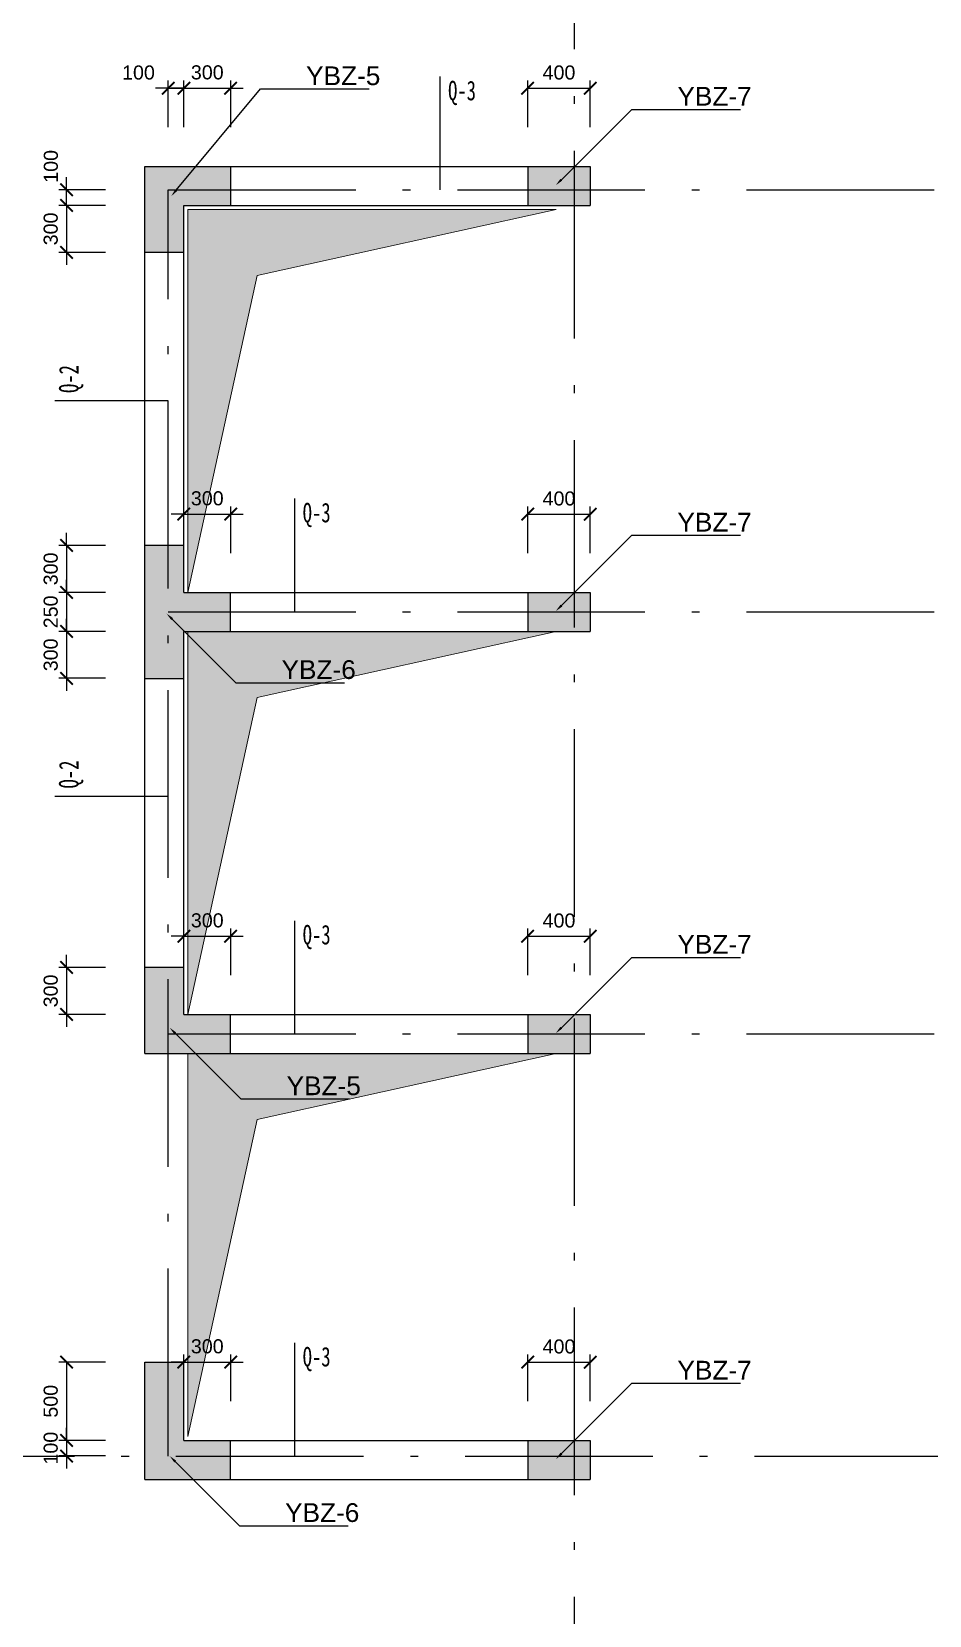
# Model space of a CAD drawing. Header units: millimetres. Extents: x -1455 to 850709, y 32926 to 221881.
# Drawn here: x 647960 to 653702, y 75140 to 85271 of the extents above; entities that cross this region are included whole.
import ezdxf
from ezdxf import colors
from ezdxf.entities.mleader import LeaderData, LeaderLine
from ezdxf.math import Vec2, Vec3

# ---------------------------------------------------------------- set-up
doc = ezdxf.new("R2010")
doc.units = ezdxf.units.MM
doc.linetypes.add('线型2', pattern=[1850, 1200, -300, 50, -300])
for name, color, linetype in [('BZ-name', 160, 'Continuous'), ('WALL-Beam', 80, 'Continuous'), ('WALL_INFO', 130, 'Continuous')]:
    doc.layers.add(name, color=color, linetype=linetype)
doc.layers.add('DOTE', color=10, linetype='线型2', plot=False)
doc.layers.add('S_ConcWall', color=3, linetype='Continuous', lineweight=25)
doc.layers.add('S_Hole', color=9, linetype='Continuous', lineweight=9)
doc.styles.get("Standard").update_dxf_attribs({"font": 'arial.ttf'})
doc.styles.add('宋体', font='')
doc.styles.get('宋体').set_extended_font_data('宋体')
doc.dimstyles.new('ISO-25', dxfattribs={"dimtxt": 2.5, "dimasz": 2.5, "dimexe": 1.25, "dimexo": 0.625, "dimtad": 1, "dimtxsty": 'Standard', "dimcen": 2.5, "dimadec": 0, "dimazin": 0, "dimtfac": 1, "dimtmove": 0, "dimatfit": 3, "dimfxl": 1, "dimarcsym": 0})

# ---------------------------------------------------------------- blocks, each defined once
blk = doc.blocks.new('_ArchTick')
at = {"color": 0, "linetype": 'ByBlock', "const_width": 0.15}
blk.add_lwpolyline([(-0.5, -0.5), (0.5, 0.5)], dxfattribs=at)
blk = doc.blocks.new('*D2240')
at = {"layer": 'Defpoints', "color": 0, "transparency": 16777216}
for p in [(648683, 84159), (648183, 83859), (648683, 83859)]:
    blk.add_point(p, dxfattribs=at)
at = {"layer": 'WALL-Beam', "color": 0, "lineweight": -2, "transparency": 16777216}
for p, q in [((648183, 84159), (648183, 84239)), ((648433, 84159), (648133, 84159)), ((648183, 84159), (648183, 83859)), ((648433, 83859), (648133, 83859)), ((648183, 83859), (648183, 83779))]:
    blk.add_line(p, q, dxfattribs=at)
at = {"layer": 'WALL-Beam', "color": 0, "lineweight": -2, "transparency": 16777216, "xscale": 80, "yscale": 80, "zscale": 80}
for p, rotation in [((648183, 84159), 270), ((648183, 83859), 90)]:
    blk.add_blockref('_ArchTick', p, dxfattribs=dict(at, rotation=rotation))
at = {"layer": 'WALL-Beam', "color": 7, "transparency": 16777216, "insert": (648082, 84009), "char_height": 90, "attachment_point": 5, "rotation": 90}
blk.add_mtext('300', dxfattribs=at)
blk = doc.blocks.new('*D2241')
at = {"layer": 'Defpoints', "color": 0, "transparency": 16777216}
for p in [(648683, 81984), (648183, 81684), (648683, 81684)]:
    blk.add_point(p, dxfattribs=at)
at = {"layer": 'WALL-Beam', "color": 0, "lineweight": -2, "transparency": 16777216}
for p, q in [((648183, 81984), (648183, 82064)), ((648433, 81984), (648133, 81984)), ((648183, 81984), (648183, 81684)), ((648433, 81684), (648133, 81684)), ((648183, 81684), (648183, 81604))]:
    blk.add_line(p, q, dxfattribs=at)
at = {"layer": 'WALL-Beam', "color": 0, "lineweight": -2, "transparency": 16777216, "xscale": 80, "yscale": 80, "zscale": 80}
for p, rotation in [((648183, 81984), 270), ((648183, 81684), 90)]:
    blk.add_blockref('_ArchTick', p, dxfattribs=dict(at, rotation=rotation))
at = {"layer": 'WALL-Beam', "color": 7, "transparency": 16777216, "insert": (648082, 81834), "char_height": 90, "attachment_point": 5, "rotation": 90}
blk.add_mtext('300', dxfattribs=at)
blk = doc.blocks.new('*D2242')
at = {"layer": 'Defpoints', "color": 0, "transparency": 16777216}
for p in [(648683, 81684), (648183, 81434), (648683, 81434)]:
    blk.add_point(p, dxfattribs=at)
at = {"layer": 'WALL-Beam', "color": 0, "lineweight": -2, "transparency": 16777216}
for p, q in [((648183, 81684), (648183, 81764)), ((648433, 81684), (648133, 81684)), ((648183, 81684), (648183, 81434)), ((648433, 81434), (648133, 81434)), ((648183, 81434), (648183, 81354))]:
    blk.add_line(p, q, dxfattribs=at)
at = {"layer": 'WALL-Beam', "color": 0, "lineweight": -2, "transparency": 16777216, "xscale": 80, "yscale": 80, "zscale": 80}
for p, rotation in [((648183, 81684), 270), ((648183, 81434), 90)]:
    blk.add_blockref('_ArchTick', p, dxfattribs=dict(at, rotation=rotation))
at = {"layer": 'WALL-Beam', "color": 7, "transparency": 16777216, "insert": (648082, 81559), "char_height": 90, "attachment_point": 5, "rotation": 90}
blk.add_mtext('250', dxfattribs=at)
blk = doc.blocks.new('*D2243')
at = {"layer": 'Defpoints', "color": 0, "transparency": 16777216}
for p in [(648683, 81434), (648183, 81134), (648683, 81134)]:
    blk.add_point(p, dxfattribs=at)
at = {"layer": 'WALL-Beam', "color": 0, "lineweight": -2, "transparency": 16777216}
for p, q in [((648183, 81434), (648183, 81514)), ((648433, 81434), (648133, 81434)), ((648183, 81434), (648183, 81134)), ((648433, 81134), (648133, 81134)), ((648183, 81134), (648183, 81054))]:
    blk.add_line(p, q, dxfattribs=at)
at = {"layer": 'WALL-Beam', "color": 0, "lineweight": -2, "transparency": 16777216, "xscale": 80, "yscale": 80, "zscale": 80}
for p, rotation in [((648183, 81434), 270), ((648183, 81134), 90)]:
    blk.add_blockref('_ArchTick', p, dxfattribs=dict(at, rotation=rotation))
at = {"layer": 'WALL-Beam', "color": 7, "transparency": 16777216, "insert": (648082, 81284), "char_height": 90, "attachment_point": 5, "rotation": 90}
blk.add_mtext('300', dxfattribs=at)
blk = doc.blocks.new('*D2244')
at = {"layer": 'Defpoints', "color": 0, "transparency": 16777216}
for p in [(649233, 82184), (648933, 81684), (649233, 81684)]:
    blk.add_point(p, dxfattribs=at)
at = {"layer": 'WALL-Beam', "color": 0, "lineweight": -2, "transparency": 16777216}
for p, q in [((648933, 82184), (648853, 82184)), ((648933, 81934), (648933, 82234)), ((648933, 82184), (649233, 82184)), ((649233, 81934), (649233, 82234)), ((649233, 82184), (649313, 82184))]:
    blk.add_line(p, q, dxfattribs=at)
at = {"layer": 'WALL-Beam', "color": 0, "lineweight": -2, "transparency": 16777216, "xscale": 80, "yscale": 80, "zscale": 80}
blk.add_blockref('_ArchTick', (648933, 82184), dxfattribs=at)
at = {"layer": 'WALL-Beam', "color": 0, "lineweight": -2, "transparency": 16777216, "xscale": 80, "yscale": 80, "zscale": 80, "rotation": 180}
blk.add_blockref('_ArchTick', (649233, 82184), dxfattribs=at)
at = {"layer": 'WALL-Beam', "color": 7, "transparency": 16777216, "insert": (649083, 82285), "char_height": 90, "attachment_point": 5}
blk.add_mtext('300', dxfattribs=at)
blk = doc.blocks.new('*D2245')
at = {"layer": 'Defpoints', "color": 0, "transparency": 16777216}
for p in [(651533, 82184), (651133, 81684), (651533, 81684)]:
    blk.add_point(p, dxfattribs=at)
at = {"layer": 'WALL-Beam', "color": 0, "lineweight": -2, "transparency": 16777216}
for p, q in [((651133, 81934), (651133, 82234)), ((651133, 82184), (651533, 82184)), ((651533, 81934), (651533, 82234))]:
    blk.add_line(p, q, dxfattribs=at)
at = {"layer": 'WALL-Beam', "color": 0, "lineweight": -2, "transparency": 16777216, "xscale": 80, "yscale": 80, "zscale": 80, "rotation": 180}
blk.add_blockref('_ArchTick', (651133, 82184), dxfattribs=at)
at = {"layer": 'WALL-Beam', "color": 0, "lineweight": -2, "transparency": 16777216, "xscale": 80, "yscale": 80, "zscale": 80}
blk.add_blockref('_ArchTick', (651533, 82184), dxfattribs=at)
at = {"layer": 'WALL-Beam', "color": 7, "transparency": 16777216, "insert": (651333, 82284), "char_height": 90, "attachment_point": 5}
blk.add_mtext('400', dxfattribs=at)
blk = doc.blocks.new('*D2204')
at = {"layer": 'Defpoints', "color": 0, "transparency": 16777216}
for p in [(651533, 84909), (651133, 84409), (651533, 84409)]:
    blk.add_point(p, dxfattribs=at)
at = {"layer": 'WALL-Beam', "color": 0, "lineweight": -2, "transparency": 16777216}
for p, q in [((651133, 84659), (651133, 84959)), ((651133, 84909), (651533, 84909)), ((651533, 84659), (651533, 84959))]:
    blk.add_line(p, q, dxfattribs=at)
at = {"layer": 'WALL-Beam', "color": 0, "lineweight": -2, "transparency": 16777216, "xscale": 80, "yscale": 80, "zscale": 80, "rotation": 180}
blk.add_blockref('_ArchTick', (651133, 84909), dxfattribs=at)
at = {"layer": 'WALL-Beam', "color": 0, "lineweight": -2, "transparency": 16777216, "xscale": 80, "yscale": 80, "zscale": 80}
blk.add_blockref('_ArchTick', (651533, 84909), dxfattribs=at)
at = {"layer": 'WALL-Beam', "color": 7, "transparency": 16777216, "insert": (651333, 85009), "char_height": 90, "attachment_point": 5}
blk.add_mtext('400', dxfattribs=at)
blk = doc.blocks.new('*D2205')
at = {"layer": 'Defpoints', "color": 0, "transparency": 16777216}
for p in [(651533, 79484), (651133, 78984), (651533, 78984)]:
    blk.add_point(p, dxfattribs=at)
at = {"layer": 'WALL-Beam', "color": 0, "lineweight": -2, "transparency": 16777216}
for p, q in [((651133, 79234), (651133, 79534)), ((651533, 79234), (651533, 79534)), ((651133, 79484), (651533, 79484))]:
    blk.add_line(p, q, dxfattribs=at)
at = {"layer": 'WALL-Beam', "color": 0, "lineweight": -2, "transparency": 16777216, "xscale": 80, "yscale": 80, "zscale": 80, "rotation": 180}
blk.add_blockref('_ArchTick', (651133, 79484), dxfattribs=at)
at = {"layer": 'WALL-Beam', "color": 0, "lineweight": -2, "transparency": 16777216, "xscale": 80, "yscale": 80, "zscale": 80}
blk.add_blockref('_ArchTick', (651533, 79484), dxfattribs=at)
at = {"layer": 'WALL-Beam', "color": 7, "transparency": 16777216, "insert": (651333, 79584), "char_height": 90, "attachment_point": 5}
blk.add_mtext('400', dxfattribs=at)
blk = doc.blocks.new('*D2206')
at = {"layer": 'Defpoints', "color": 0, "transparency": 16777216}
for p in [(651533, 76759), (651133, 76259), (651533, 76259)]:
    blk.add_point(p, dxfattribs=at)
at = {"layer": 'WALL-Beam', "color": 0, "lineweight": -2, "transparency": 16777216}
for p, q in [((651133, 76509), (651133, 76809)), ((651533, 76509), (651533, 76809)), ((651133, 76759), (651533, 76759))]:
    blk.add_line(p, q, dxfattribs=at)
at = {"layer": 'WALL-Beam', "color": 0, "lineweight": -2, "transparency": 16777216, "xscale": 80, "yscale": 80, "zscale": 80, "rotation": 180}
blk.add_blockref('_ArchTick', (651133, 76759), dxfattribs=at)
at = {"layer": 'WALL-Beam', "color": 0, "lineweight": -2, "transparency": 16777216, "xscale": 80, "yscale": 80, "zscale": 80}
blk.add_blockref('_ArchTick', (651533, 76759), dxfattribs=at)
at = {"layer": 'WALL-Beam', "color": 7, "transparency": 16777216, "insert": (651333, 76859), "char_height": 90, "attachment_point": 5}
blk.add_mtext('400', dxfattribs=at)
blk = doc.blocks.new('*D2207')
at = {"layer": 'Defpoints', "color": 0, "transparency": 16777216}
for p in [(648683, 79284), (648183, 78984), (648683, 78984)]:
    blk.add_point(p, dxfattribs=at)
at = {"layer": 'WALL-Beam', "color": 0, "lineweight": -2, "transparency": 16777216}
for p, q in [((648183, 79284), (648183, 79364)), ((648433, 79284), (648133, 79284)), ((648183, 79284), (648183, 78984)), ((648433, 78984), (648133, 78984)), ((648183, 78984), (648183, 78904))]:
    blk.add_line(p, q, dxfattribs=at)
at = {"layer": 'WALL-Beam', "color": 0, "lineweight": -2, "transparency": 16777216, "xscale": 80, "yscale": 80, "zscale": 80}
for p, rotation in [((648183, 79284), 270), ((648183, 78984), 90)]:
    blk.add_blockref('_ArchTick', p, dxfattribs=dict(at, rotation=rotation))
at = {"layer": 'WALL-Beam', "color": 7, "transparency": 16777216, "insert": (648082, 79134), "char_height": 90, "attachment_point": 5, "rotation": 90}
blk.add_mtext('300', dxfattribs=at)
blk = doc.blocks.new('*D2208')
at = {"layer": 'Defpoints', "color": 0, "transparency": 16777216}
for p in [(649233, 79484), (648933, 78984), (649233, 78984)]:
    blk.add_point(p, dxfattribs=at)
at = {"layer": 'WALL-Beam', "color": 0, "lineweight": -2, "transparency": 16777216}
for p, q in [((648933, 79234), (648933, 79534)), ((649233, 79234), (649233, 79534)), ((648933, 79484), (648853, 79484)), ((648933, 79484), (649233, 79484)), ((649233, 79484), (649313, 79484))]:
    blk.add_line(p, q, dxfattribs=at)
at = {"layer": 'WALL-Beam', "color": 0, "lineweight": -2, "transparency": 16777216, "xscale": 80, "yscale": 80, "zscale": 80}
blk.add_blockref('_ArchTick', (648933, 79484), dxfattribs=at)
at = {"layer": 'WALL-Beam', "color": 0, "lineweight": -2, "transparency": 16777216, "xscale": 80, "yscale": 80, "zscale": 80, "rotation": 180}
blk.add_blockref('_ArchTick', (649233, 79484), dxfattribs=at)
at = {"layer": 'WALL-Beam', "color": 7, "transparency": 16777216, "insert": (649083, 79585), "char_height": 90, "attachment_point": 5}
blk.add_mtext('300', dxfattribs=at)
blk = doc.blocks.new('*D2209')
at = {"layer": 'Defpoints', "color": 0, "transparency": 16777216}
for p in [(648683, 76759), (648183, 76259), (648683, 76259)]:
    blk.add_point(p, dxfattribs=at)
at = {"layer": 'WALL-Beam', "color": 0, "lineweight": -2, "transparency": 16777216}
for p, q in [((648433, 76759), (648133, 76759)), ((648183, 76759), (648183, 76259)), ((648433, 76259), (648133, 76259))]:
    blk.add_line(p, q, dxfattribs=at)
at = {"layer": 'WALL-Beam', "color": 0, "lineweight": -2, "transparency": 16777216, "xscale": 80, "yscale": 80, "zscale": 80}
for p, rotation in [((648183, 76759), 90), ((648183, 76259), 270)]:
    blk.add_blockref('_ArchTick', p, dxfattribs=dict(at, rotation=rotation))
at = {"layer": 'WALL-Beam', "color": 7, "transparency": 16777216, "insert": (648082, 76509), "char_height": 90, "attachment_point": 5, "rotation": 90}
blk.add_mtext('500', dxfattribs=at)
blk = doc.blocks.new('*D2210')
at = {"layer": 'Defpoints', "color": 0, "transparency": 16777216}
for p in [(649233, 76759), (648933, 76259), (649233, 76259)]:
    blk.add_point(p, dxfattribs=at)
at = {"layer": 'WALL-Beam', "color": 0, "lineweight": -2, "transparency": 16777216}
for p, q in [((648933, 76509), (648933, 76809)), ((649233, 76509), (649233, 76809)), ((648933, 76759), (648853, 76759)), ((648933, 76759), (649233, 76759)), ((649233, 76759), (649313, 76759))]:
    blk.add_line(p, q, dxfattribs=at)
at = {"layer": 'WALL-Beam', "color": 0, "lineweight": -2, "transparency": 16777216, "xscale": 80, "yscale": 80, "zscale": 80}
blk.add_blockref('_ArchTick', (648933, 76759), dxfattribs=at)
at = {"layer": 'WALL-Beam', "color": 0, "lineweight": -2, "transparency": 16777216, "xscale": 80, "yscale": 80, "zscale": 80, "rotation": 180}
blk.add_blockref('_ArchTick', (649233, 76759), dxfattribs=at)
at = {"layer": 'WALL-Beam', "color": 7, "transparency": 16777216, "insert": (649083, 76860), "char_height": 90, "attachment_point": 5}
blk.add_mtext('300', dxfattribs=at)
blk = doc.blocks.new('*D2224')
at = {"layer": 'Defpoints', "color": 0, "transparency": 16777216}
for p in [(648183, 84259), (648683, 84259), (648683, 84159)]:
    blk.add_point(p, dxfattribs=at)
at = {"layer": 'WALL-Beam', "color": 0, "lineweight": -2, "transparency": 16777216}
for p, q in [((648183, 84259), (648183, 84339)), ((648433, 84259), (648133, 84259)), ((648183, 84159), (648183, 84259)), ((648433, 84159), (648133, 84159)), ((648183, 84159), (648183, 84079))]:
    blk.add_line(p, q, dxfattribs=at)
at = {"layer": 'WALL-Beam', "color": 0, "lineweight": -2, "transparency": 16777216, "xscale": 80, "yscale": 80, "zscale": 80}
for p, rotation in [((648183, 84259), 270), ((648183, 84159), 90)]:
    blk.add_blockref('_ArchTick', p, dxfattribs=dict(at, rotation=rotation))
at = {"layer": 'WALL-Beam', "color": 7, "transparency": 16777216, "insert": (648083, 84409), "char_height": 90, "attachment_point": 5, "rotation": 90}
blk.add_mtext('100', dxfattribs=at)
blk = doc.blocks.new('*D2276')
at = {"layer": 'Defpoints', "color": 0, "transparency": 16777216}
for p in [(648683, 76259), (648183, 76159), (648683, 76159)]:
    blk.add_point(p, dxfattribs=at)
at = {"layer": 'WALL-Beam', "color": 0, "lineweight": -2, "transparency": 16777216}
for p, q in [((648183, 76259), (648183, 76339)), ((648433, 76259), (648133, 76259)), ((648183, 76259), (648183, 76159)), ((648433, 76159), (648133, 76159)), ((648183, 76159), (648183, 76079))]:
    blk.add_line(p, q, dxfattribs=at)
at = {"layer": 'WALL-Beam', "color": 0, "lineweight": -2, "transparency": 16777216, "xscale": 80, "yscale": 80, "zscale": 80}
for p, rotation in [((648183, 76259), 270), ((648183, 76159), 90)]:
    blk.add_blockref('_ArchTick', p, dxfattribs=dict(at, rotation=rotation))
at = {"layer": 'WALL-Beam', "color": 7, "transparency": 16777216, "insert": (648082, 76209), "char_height": 90, "attachment_point": 5, "rotation": 90}
blk.add_mtext('100', dxfattribs=at)
blk = doc.blocks.new('*D2252')
at = {"layer": 'Defpoints', "color": 0, "transparency": 16777216}
for p in [(648933, 84909), (648833, 84409), (648933, 84409)]:
    blk.add_point(p, dxfattribs=at)
at = {"layer": 'WALL-Beam', "color": 0, "lineweight": -2, "transparency": 16777216}
for p, q in [((648833, 84909), (648753, 84909)), ((648833, 84659), (648833, 84959)), ((648833, 84909), (648933, 84909)), ((648933, 84659), (648933, 84959)), ((648933, 84909), (649013, 84909))]:
    blk.add_line(p, q, dxfattribs=at)
at = {"layer": 'WALL-Beam', "color": 0, "lineweight": -2, "transparency": 16777216, "xscale": 80, "yscale": 80, "zscale": 80}
blk.add_blockref('_ArchTick', (648833, 84909), dxfattribs=at)
at = {"layer": 'WALL-Beam', "color": 0, "lineweight": -2, "transparency": 16777216, "xscale": 80, "yscale": 80, "zscale": 80, "rotation": 180}
blk.add_blockref('_ArchTick', (648933, 84909), dxfattribs=at)
at = {"layer": 'WALL-Beam', "color": 7, "transparency": 16777216, "insert": (648643, 85009), "char_height": 90, "attachment_point": 5}
blk.add_mtext('100', dxfattribs=at)
blk = doc.blocks.new('*D2253')
at = {"layer": 'Defpoints', "color": 0, "transparency": 16777216}
for p in [(649233, 84909), (648933, 84409), (649233, 84409)]:
    blk.add_point(p, dxfattribs=at)
at = {"layer": 'WALL-Beam', "color": 0, "lineweight": -2, "transparency": 16777216}
for p, q in [((648933, 84909), (648853, 84909)), ((648933, 84659), (648933, 84959)), ((648933, 84909), (649233, 84909)), ((649233, 84659), (649233, 84959)), ((649233, 84909), (649313, 84909))]:
    blk.add_line(p, q, dxfattribs=at)
at = {"layer": 'WALL-Beam', "color": 0, "lineweight": -2, "transparency": 16777216, "xscale": 80, "yscale": 80, "zscale": 80}
blk.add_blockref('_ArchTick', (648933, 84909), dxfattribs=at)
at = {"layer": 'WALL-Beam', "color": 0, "lineweight": -2, "transparency": 16777216, "xscale": 80, "yscale": 80, "zscale": 80, "rotation": 180}
blk.add_blockref('_ArchTick', (649233, 84909), dxfattribs=at)
at = {"layer": 'WALL-Beam', "color": 7, "transparency": 16777216, "insert": (649083, 85010), "char_height": 90, "attachment_point": 5}
blk.add_mtext('300', dxfattribs=at)

msp = doc.modelspace()

# ---------------------------------------------------------------- hatches: boundary and pattern name
at = {"layer": 'S_Hole'}
h = msp.add_hatch(color=256, dxfattribs=at)
h.dxf.hatch_style = 1
h.paths.add_polyline_path([(649402.349, 83711.061), (651307.771, 84132.048), (648957.771, 84133.533), (648957.771, 81683.533)])
h = msp.add_hatch(color=256, dxfattribs=at)
h.dxf.hatch_style = 1
h.paths.add_polyline_path([(649402.349, 81011.061), (651307.771, 81432.048), (648957.771, 81433.533), (648957.771, 78983.533)])
h = msp.add_hatch(color=256, dxfattribs=at)
h.dxf.hatch_style = 1
h.paths.add_polyline_path([(649402.349, 78311.061), (651307.771, 78732.048), (648957.771, 78733.533), (648957.771, 76283.533)])
at = {"layer": 'WALL-Beam', "true_color": 0x636466}
h = msp.add_hatch(color=251, dxfattribs=at)
h.dxf.hatch_style = 1
h.paths.add_polyline_path([(649232.771, 84158.533), (649232.771, 84408.533), (648682.771, 84408.533), (648682.771, 83858.533), (648932.771, 83858.533), (648932.771, 84158.533)])
h = msp.add_hatch(color=251, dxfattribs=at)
h.dxf.hatch_style = 1
h.paths.add_polyline_path([(651532.771, 84158.533), (651532.771, 84408.533), (651132.771, 84408.533), (651132.771, 84158.533)])
h = msp.add_hatch(color=251, dxfattribs=at)
h.dxf.hatch_style = 1
h.paths.add_polyline_path([(648932.771, 81683.533), (648932.771, 81983.533), (648682.771, 81983.533), (648682.771, 81683.533), (648682.771, 81133.533), (648932.771, 81133.533), (648932.771, 81433.533), (649232.771, 81433.533), (649232.771, 81683.533)])
h = msp.add_hatch(color=251, dxfattribs=at)
h.dxf.hatch_style = 1
h.paths.add_polyline_path([(651532.771, 81683.533), (651132.771, 81683.533), (651132.771, 81433.533), (651532.771, 81433.533)])
h = msp.add_hatch(color=251, dxfattribs=at)
h.dxf.hatch_style = 1
h.paths.add_polyline_path([(648932.771, 78983.533), (648932.771, 79283.533), (648682.771, 79283.533), (648682.771, 78733.533), (649232.771, 78733.533), (649232.771, 78983.533)])
h = msp.add_hatch(color=251, dxfattribs=at)
h.dxf.hatch_style = 1
h.paths.add_polyline_path([(651532.771, 78733.533), (651532.771, 78983.533), (651132.771, 78983.533), (651132.771, 78733.533)])
h = msp.add_hatch(color=251, dxfattribs=at)
h.dxf.hatch_style = 1
h.paths.add_polyline_path([(648932.771, 76758.533), (648682.771, 76758.533), (648682.771, 76008.533), (649232.771, 76008.533), (649232.771, 76258.533), (648932.771, 76258.533)])
h = msp.add_hatch(color=251, dxfattribs=at)
h.dxf.hatch_style = 1
h.paths.add_polyline_path([(651532.771, 76008.533), (651532.771, 76258.533), (651132.771, 76258.533), (651132.771, 76008.533)])

# ---------------------------------------------------------------- linework, layer by layer
at = {"layer": 'DOTE'}
for p, q in [((651432.771, 53708.533), (651432.771, 95008.533)), ((648832.771, 84258.533), (689932.771, 84258.533)), ((648832.771, 76158.533), (648832.771, 84258.533)), ((648832.771, 81558.533), (658532.771, 81558.533)), ((648832.771, 78858.533), (658532.771, 78858.533)), ((617432.771, 76158.533), (689932.771, 76158.533))]:
    msp.add_line(p, q, dxfattribs=at)
at = {"layer": 'S_ConcWall'}
for p, q in [((648682.771, 84408.533), (651532.771, 84408.533)), ((648682.771, 81683.533), (648682.771, 84408.533)), ((649232.771, 84408.533), (649232.771, 84158.533)), ((651132.771, 84408.533), (651132.771, 84158.533)), ((651532.771, 84408.533), (651532.771, 84158.533)), ((648932.771, 84158.533), (651532.771, 84158.533)), ((648932.771, 81683.533), (648932.771, 84158.533)), ((648932.771, 83858.533), (648682.771, 83858.533)), ((648932.771, 81983.533), (648682.771, 81983.533)), ((648682.771, 78733.533), (648682.771, 81683.533)), ((648932.771, 81683.533), (651532.771, 81683.533)), ((649232.771, 81433.533), (649232.771, 81683.533)), ((651132.771, 81683.533), (651132.771, 81433.533)), ((651532.771, 81683.533), (651532.771, 81433.533)), ((648932.771, 81433.533), (651532.771, 81433.533)), ((648932.771, 78983.533), (648932.771, 81433.533)), ((648682.771, 81133.533), (648932.771, 81133.533)), ((648932.771, 79283.533), (648682.771, 79283.533)), ((648932.771, 78983.533), (651532.771, 78983.533)), ((649232.771, 78733.533), (649232.771, 78983.533)), ((651132.771, 78983.533), (651132.771, 78733.533)), ((651532.771, 78983.533), (651532.771, 78733.533)), ((648682.771, 78733.533), (651532.771, 78733.533)), ((648682.771, 76008.533), (648682.771, 76758.533)), ((648682.771, 76758.533), (648932.771, 76758.533)), ((648932.771, 76258.533), (648932.771, 76758.533)), ((648932.771, 76258.533), (651532.771, 76258.533)), ((649232.771, 76008.533), (649232.771, 76258.533)), ((651132.771, 76258.533), (651132.771, 76008.533)), ((651532.771, 76258.533), (651532.771, 76008.533)), ((648682.771, 76008.533), (651532.771, 76008.533))]:
    msp.add_line(p, q, dxfattribs=at)
at = {"layer": 'S_Hole'}
for points in [[(651314.493, 84133.533), (648957.771, 84133.533), (648957.771, 81683.533), (649402.349, 83711.061), (651314.493, 84133.533)], [(651314.493, 81433.533), (648957.771, 81433.533), (648957.771, 78983.533), (649402.349, 81011.061), (651314.493, 81433.533)], [(651314.493, 78733.533), (648957.771, 78733.533), (648957.771, 76283.533), (649402.349, 78311.061), (651314.493, 78733.533)]]:
    msp.add_lwpolyline(points, dxfattribs=at)
at = {"layer": 'WALL_INFO'}
for p, q in [((650572.771, 84258.533), (650572.771, 84983.533)), ((648832.771, 82908.533), (648107.771, 82908.533)), ((649642.771, 81558.533), (649642.771, 82283.533)), ((648832.771, 80378.533), (648107.771, 80378.533)), ((649642.771, 78858.533), (649642.771, 79583.533)), ((649642.771, 76158.533), (649642.771, 76883.533))]:
    msp.add_line(p, q, dxfattribs=at)

# ---------------------------------------------------------------- texts
at = {"layer": 'WALL_INFO', "char_height": 125, "width": 393.75, "attachment_point": 5, "line_spacing_factor": 1.1, "style": '宋体'}
for insert in [(650712.771, 84878.533), (649782.771, 82178.533), (649782.771, 79478.533), (649782.771, 76778.533)]:
    msp.add_mtext('\\pxsm1.0;{\\W0.70;Q-3}', dxfattribs=dict(at, insert=insert))
at = {"layer": 'WALL_INFO', "char_height": 125, "width": 393.75, "attachment_point": 5, "rotation": 90, "line_spacing_factor": 1.1, "style": '宋体'}
for insert in [(648212.771, 83048.533), (648212.771, 80518.533)]:
    msp.add_mtext('\\pxsm1;{\\W0.7;Q-2}', dxfattribs=dict(at, insert=insert))

# ---------------------------------------------------------------- dimensions: what is measured, and where the dimension line sits
at = {"layer": 'WALL-Beam'}
dim = msp.add_linear_dim(base=(648932.771, 84908.533), p1=(648832.771, 84408.533), p2=(648932.771, 84408.533), dimstyle='ISO-25', override={"dimtxt": 90, "dimasz": 80, "dimexe": 50, "dimexo": 250, "dimgap": 55, "dimblk1": 'ArchTick', "dimblk2": 'ArchTick', "dimsah": 1, "dimclrt": 7, "dimtix": 1, "dimtmove": 2}, dxfattribs=at)
dim.commit()
dim.dimension.update_dxf_attribs({"geometry": '*D2252', "text_midpoint": (648642.771, 85008.533), "dimtype": 160})
for base, p1, p2, picture, middle in [((649232.771, 84908.533), (648932.771, 84408.533), (649232.771, 84408.533), '*D2253', (649082.771, 85009.516)), ((651532.771, 84908.533), (651132.771, 84408.533), (651532.771, 84408.533), '*D2204', (651332.771, 85009.485)), ((649232.771, 82183.533), (648932.771, 81683.533), (649232.771, 81683.533), '*D2244', (649082.771, 82284.516)), ((651532.771, 82183.533), (651132.771, 81683.533), (651532.771, 81683.533), '*D2245', (651332.771, 82284.485)), ((649232.771, 79483.533), (648932.771, 78983.533), (649232.771, 78983.533), '*D2208', (649082.771, 79584.516)), ((651532.771, 79483.533), (651132.771, 78983.533), (651532.771, 78983.533), '*D2205', (651332.771, 79584.485)), ((649232.771, 76758.533), (648932.771, 76258.533), (649232.771, 76258.533), '*D2210', (649082.771, 76859.516)), ((651532.771, 76758.533), (651132.771, 76258.533), (651532.771, 76258.533), '*D2206', (651332.771, 76859.485))]:
    dim = msp.add_linear_dim(base=base, p1=p1, p2=p2, dimstyle='ISO-25', override={"dimtxt": 90, "dimasz": 80, "dimexe": 50, "dimexo": 250, "dimgap": 55, "dimblk1": 'ArchTick', "dimblk2": 'ArchTick', "dimsah": 1, "dimclrt": 7, "dimtix": 1, "dimtmove": 2}, dxfattribs=at)
    dim.commit()
    dim.dimension.update_dxf_attribs({"geometry": picture, "text_midpoint": middle})
dim = msp.add_linear_dim(base=(648182.771, 84258.533), p1=(648682.771, 84158.533), p2=(648682.771, 84258.533), angle=90, dimstyle='ISO-25', override={"dimtxt": 90, "dimasz": 80, "dimexe": 50, "dimexo": 250, "dimgap": 55, "dimblk1": 'ArchTick', "dimblk2": 'ArchTick', "dimsah": 1, "dimclrt": 7, "dimtix": 1, "dimtmove": 2}, dxfattribs=at)
dim.commit()
dim.dimension.update_dxf_attribs({"geometry": '*D2224', "text_midpoint": (648082.771, 84408.533), "dimtype": 160})
for base, p1, p2, picture, middle in [((648182.771, 83858.533), (648682.771, 84158.533), (648682.771, 83858.533), '*D2240', (648081.789, 84008.533)), ((648182.771, 81683.533), (648682.771, 81983.533), (648682.771, 81683.533), '*D2241', (648081.789, 81833.533)), ((648182.771, 81433.533), (648682.771, 81683.533), (648682.771, 81433.533), '*D2242', (648081.82, 81558.533)), ((648182.771, 81133.533), (648682.771, 81433.533), (648682.771, 81133.533), '*D2243', (648081.789, 81283.533)), ((648182.771, 78983.533), (648682.771, 79283.533), (648682.771, 78983.533), '*D2207', (648081.789, 79133.533)), ((648182.771, 76258.533), (648682.771, 76758.533), (648682.771, 76258.533), '*D2209', (648081.82, 76508.533)), ((648182.771, 76158.533), (648682.771, 76258.533), (648682.771, 76158.533), '*D2276', (648081.82, 76208.533))]:
    dim = msp.add_linear_dim(base=base, p1=p1, p2=p2, angle=90, dimstyle='ISO-25', override={"dimtxt": 90, "dimasz": 80, "dimexe": 50, "dimexo": 250, "dimgap": 55, "dimblk1": 'ArchTick', "dimblk2": 'ArchTick', "dimsah": 1, "dimclrt": 7, "dimtix": 1, "dimtmove": 2}, dxfattribs=at)
    dim.commit()
    dim.dimension.update_dxf_attribs({"geometry": picture, "text_midpoint": middle})

# ---------------------------------------------------------------- leaders
at = {"layer": 'BZ-name'}
ml = msp.add_multileader_mtext('Standard', dxfattribs=at)
ml.set_content('YBZ-5', color=256)
ml.set_leader_properties()
ml.build(insert=Vec2(0, 0))
ml.multileader.update_dxf_attribs({"text_left_attachment_type": 6, "text_right_attachment_type": 6, "dogleg_length": 200, "arrow_head_size": 50})
ctx = ml.context
ctx.base_point, ctx.char_height, ctx.arrow_head_size, ctx.landing_gap_size, ctx.plane_origin = Vec3(649622.771, 84904.783), 120, 50, 50, Vec3(648852.771, 84218.533)
ctx.left_attachment, ctx.right_attachment, ctx.text_align_type = 6, 6, 1
notes = []
notes.append((ctx, [(0, (1, 1, 0), (649422.771, 84904.783), (1, 0), 200, [(0, [(648852.771, 84218.533)], 0, [])])]))
ctx.mtext.insert, ctx.mtext.alignment, ctx.mtext.flow_direction = Vec3(649952.771, 85048.783), 2, 5
ml = msp.add_multileader_mtext('Standard', dxfattribs=at)
ml.set_content('YBZ-7', color=256)
ml.set_leader_properties()
ml.build(insert=Vec2(0, 0))
ml.multileader.update_dxf_attribs({"text_left_attachment_type": 6, "text_right_attachment_type": 6, "dogleg_length": 200, "arrow_head_size": 50})
ctx = ml.context
ctx.base_point, ctx.char_height, ctx.arrow_head_size, ctx.landing_gap_size, ctx.plane_origin = Vec3(651998.003, 84773.765), 120, 50, 50, Vec3(651312.771, 84288.533)
ctx.left_attachment, ctx.right_attachment, ctx.text_align_type = 6, 6, 1
notes.append((ctx, [(0, (1, 1, 0), (651798.003, 84773.765), (1, 0), 200, [(0, [(651312.771, 84288.533)], 0, [])])]))
ctx.mtext.insert, ctx.mtext.alignment, ctx.mtext.flow_direction = Vec3(652328.003, 84917.765), 2, 5
ml = msp.add_multileader_mtext('Standard', dxfattribs=at)
ml.set_content('YBZ-7', color=256)
ml.set_leader_properties()
ml.build(insert=Vec2(0, 0))
ml.multileader.update_dxf_attribs({"text_left_attachment_type": 6, "text_right_attachment_type": 6, "dogleg_length": 200, "arrow_head_size": 50})
ctx = ml.context
ctx.base_point, ctx.char_height, ctx.arrow_head_size, ctx.landing_gap_size, ctx.plane_origin = Vec3(651998.003, 82048.765), 120, 50, 50, Vec3(651312.771, 81563.533)
ctx.left_attachment, ctx.right_attachment, ctx.text_align_type = 6, 6, 1
notes.append((ctx, [(0, (1, 1, 0), (651798.003, 82048.765), (1, 0), 200, [(0, [(651312.771, 81563.533)], 0, [])])]))
ctx.mtext.insert, ctx.mtext.alignment, ctx.mtext.flow_direction = Vec3(652328.003, 82192.765), 2, 5
ml = msp.add_multileader_mtext('Standard', dxfattribs=at)
ml.set_content('YBZ-6', color=256)
ml.set_leader_properties()
ml.build(insert=Vec2(0, 0))
ml.multileader.update_dxf_attribs({"text_left_attachment_type": 6, "text_right_attachment_type": 6, "dogleg_length": 200, "arrow_head_size": 50})
ctx = ml.context
ctx.base_point, ctx.char_height, ctx.arrow_head_size, ctx.landing_gap_size, ctx.plane_origin = Vec3(649465.603, 81105.702), 120, 50, 50, Vec3(648822.771, 81548.533)
ctx.left_attachment, ctx.right_attachment, ctx.text_align_type = 6, 6, 1
notes.append((ctx, [(0, (1, 1, 0), (649265.603, 81105.702), (1, 0), 200, [(0, [(648822.771, 81548.533)], 0, [])])]))
ctx.mtext.insert, ctx.mtext.alignment, ctx.mtext.flow_direction = Vec3(649795.603, 81249.702), 2, 5
ml = msp.add_multileader_mtext('Standard', dxfattribs=at)
ml.set_content('YBZ-7', color=256)
ml.set_leader_properties()
ml.build(insert=Vec2(0, 0))
ml.multileader.update_dxf_attribs({"text_left_attachment_type": 6, "text_right_attachment_type": 6, "dogleg_length": 200, "arrow_head_size": 50})
ctx = ml.context
ctx.base_point, ctx.char_height, ctx.arrow_head_size, ctx.landing_gap_size, ctx.plane_origin = Vec3(651998.003, 79348.765), 120, 50, 50, Vec3(651312.771, 78863.533)
ctx.left_attachment, ctx.right_attachment, ctx.text_align_type = 6, 6, 1
notes.append((ctx, [(0, (1, 1, 0), (651798.003, 79348.765), (1, 0), 200, [(0, [(651312.771, 78863.533)], 0, [])])]))
ctx.mtext.insert, ctx.mtext.alignment, ctx.mtext.flow_direction = Vec3(652328.003, 79492.765), 2, 5
ml = msp.add_multileader_mtext('Standard', dxfattribs=at)
ml.set_content('YBZ-5', color=256)
ml.set_leader_properties()
ml.build(insert=Vec2(0, 0))
ml.multileader.update_dxf_attribs({"text_left_attachment_type": 6, "text_right_attachment_type": 6, "dogleg_length": 200, "arrow_head_size": 50})
ctx = ml.context
ctx.base_point, ctx.char_height, ctx.arrow_head_size, ctx.landing_gap_size, ctx.plane_origin = Vec3(649498.183, 78443.121), 120, 50, 50, Vec3(648842.771, 78898.533)
ctx.left_attachment, ctx.right_attachment, ctx.text_align_type = 6, 6, 1
notes.append((ctx, [(0, (1, 1, 0), (649298.183, 78443.121), (1, 0), 200, [(0, [(648842.771, 78898.533)], 0, [])])]))
ctx.mtext.insert, ctx.mtext.alignment, ctx.mtext.flow_direction = Vec3(649828.183, 78587.121), 2, 5
ml = msp.add_multileader_mtext('Standard', dxfattribs=at)
ml.set_content('YBZ-7', color=256)
ml.set_leader_properties()
ml.build(insert=Vec2(0, 0))
ml.multileader.update_dxf_attribs({"text_left_attachment_type": 6, "text_right_attachment_type": 6, "dogleg_length": 200, "arrow_head_size": 50})
ctx = ml.context
ctx.base_point, ctx.char_height, ctx.arrow_head_size, ctx.landing_gap_size, ctx.plane_origin = Vec3(651998.003, 76623.765), 120, 50, 50, Vec3(651312.771, 76138.533)
ctx.left_attachment, ctx.right_attachment, ctx.text_align_type = 6, 6, 1
notes.append((ctx, [(0, (1, 1, 0), (651798.003, 76623.765), (1, 0), 200, [(0, [(651312.771, 76138.533)], 0, [])])]))
ctx.mtext.insert, ctx.mtext.alignment, ctx.mtext.flow_direction = Vec3(652328.003, 76767.765), 2, 5
ml = msp.add_multileader_mtext('Standard', dxfattribs=at)
ml.set_content('YBZ-6', color=256)
ml.set_leader_properties()
ml.build(insert=Vec2(0, 0))
ml.multileader.update_dxf_attribs({"text_left_attachment_type": 6, "text_right_attachment_type": 6, "dogleg_length": 200, "arrow_head_size": 50})
ctx = ml.context
ctx.base_point, ctx.char_height, ctx.arrow_head_size, ctx.landing_gap_size, ctx.plane_origin = Vec3(649488.473, 75712.832), 120, 50, 50, Vec3(648842.771, 76158.533)
ctx.left_attachment, ctx.right_attachment, ctx.text_align_type = 6, 6, 1
notes.append((ctx, [(0, (1, 1, 0), (649288.473, 75712.832), (1, 0), 200, [(0, [(648842.771, 76158.533)], 0, [])])]))
ctx.mtext.insert, ctx.mtext.alignment, ctx.mtext.flow_direction = Vec3(649818.473, 75856.832), 2, 5
for ctx, leaders in notes:
    for number, flags, end, landing, length, lines in leaders:
        leader = LeaderData()
        leader.index, (leader.has_last_leader_line, leader.has_dogleg_vector, leader.attachment_direction) = number, flags
        leader.last_leader_point, leader.dogleg_vector, leader.dogleg_length = Vec3(end), Vec3(landing), length
        for number, points, colour, breaks in lines:
            line = LeaderLine()
            line.index, line.vertices, line.color, line.breaks = number, Vec3.list(points), colors.encode_raw_color(colour), breaks
            leader.lines.append(line)
        ctx.leaders.append(leader)

doc.saveas('drawing.dxf')
